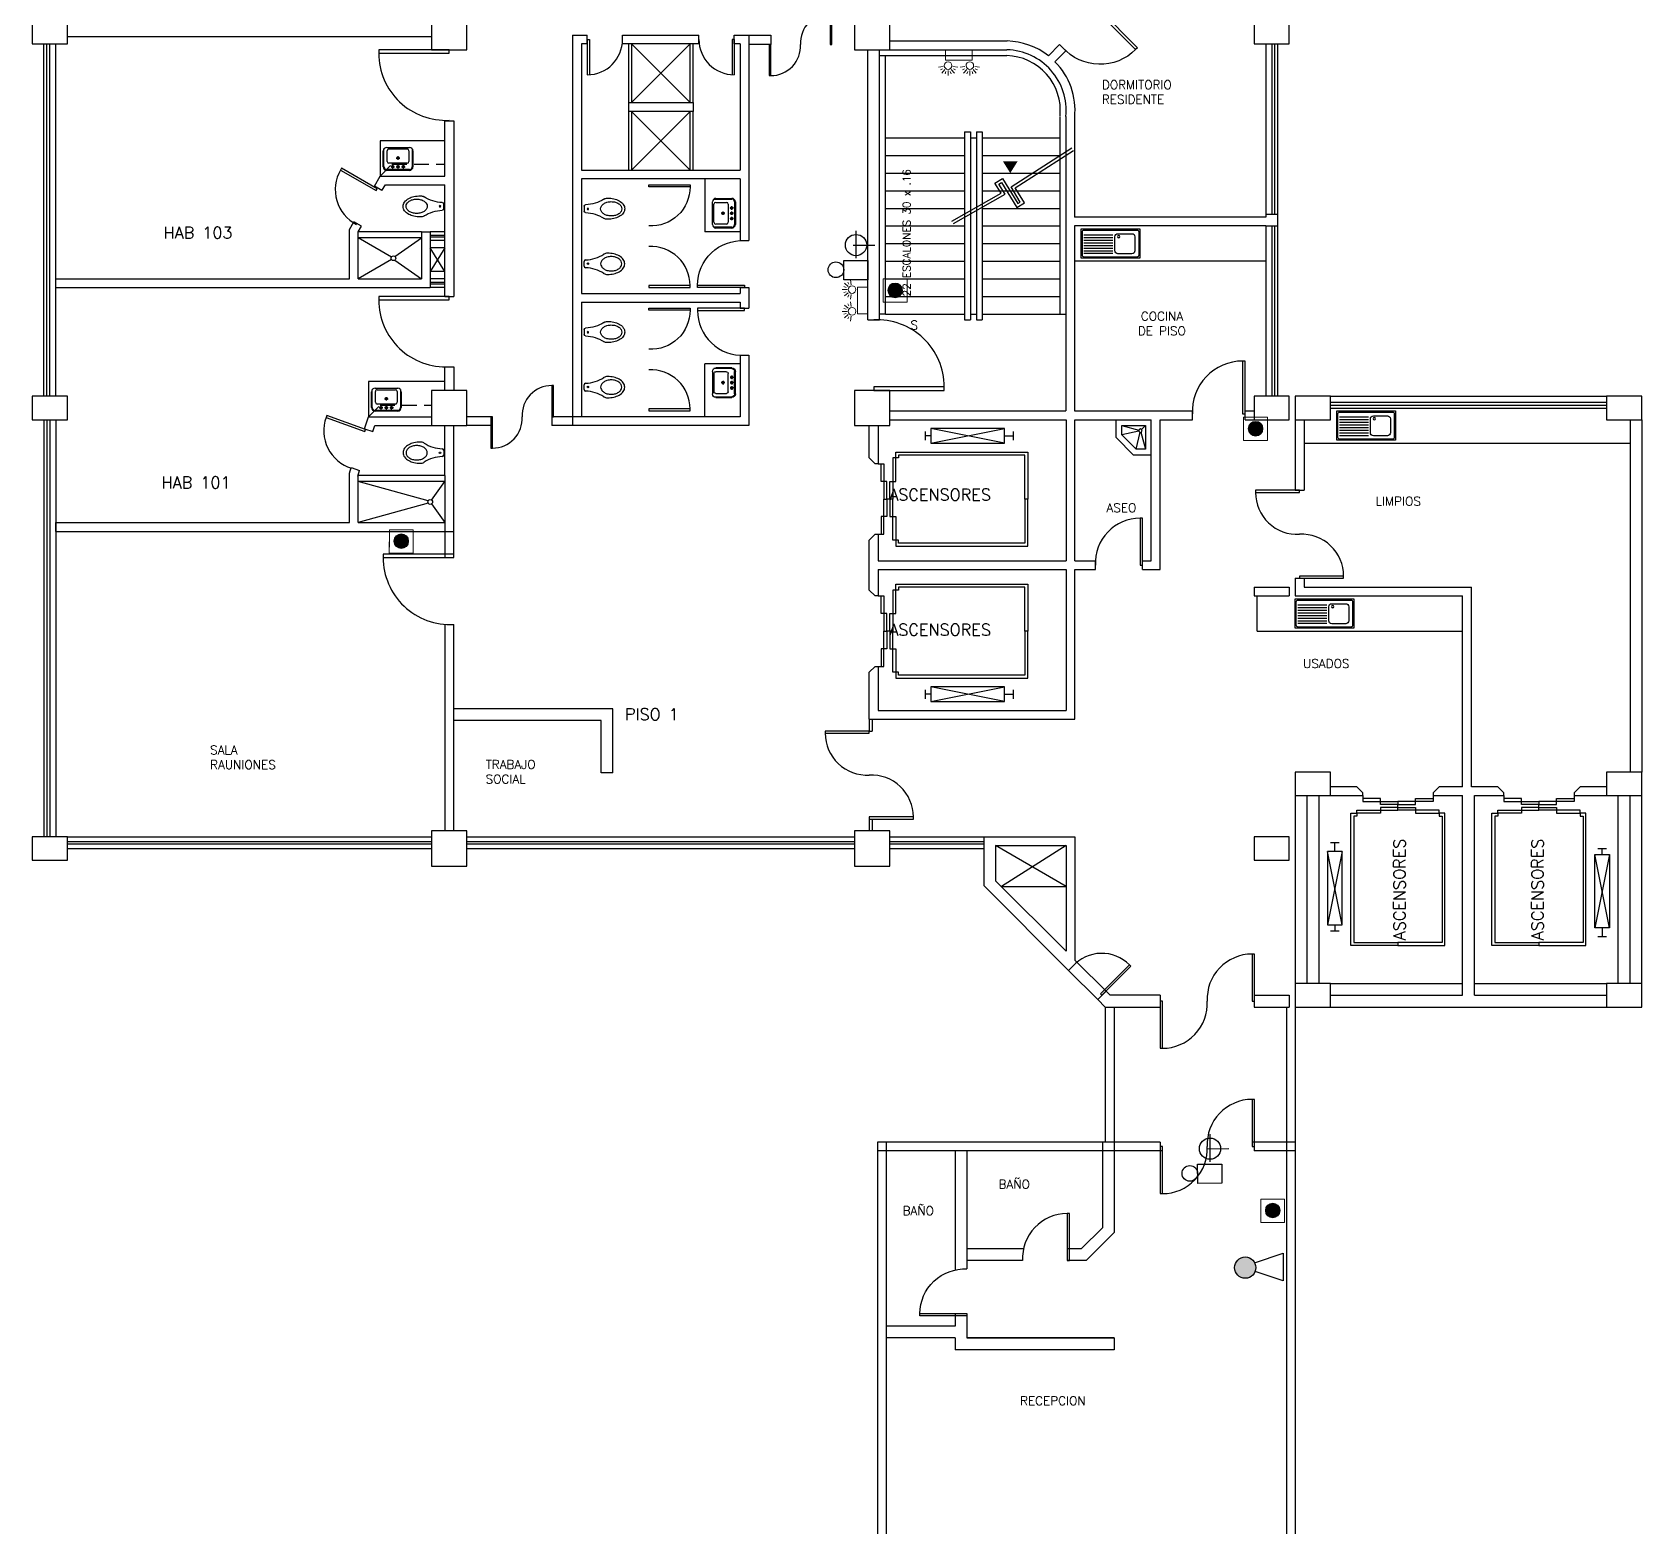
# Model space of a CAD drawing. Header units: metres. Extents: x 51 to 18146, y -212 to 18074.
# Drawn here: x 116.84 to 144.24, y 306.76 to 332.21 of the extents above; entities that cross this region are included whole.
import ezdxf

# ---------------------------------------------------------------- set-up
doc = ezdxf.new("R2010")
doc.units = ezdxf.units.M
doc.linetypes.add('HIDDEN', pattern=[0.375, 0.25, -0.125])
doc.layers.get('0').update_dxf_attribs({"color": 250})
for name, color, linetype in [('AY', 1, 'Continuous'), ('COL', 2, 'Continuous'), ('EXTINTORES', 1, 'Continuous'), ('GR', 6, 'Continuous'), ('I-LE', 1, 'Continuous'), ('MU', 1, 'Continuous'), ('NO', 250, 'Continuous'), ('PA', 7, 'Continuous'), ('PU', 1, 'Continuous'), ('ROTULADO', 7, 'Continuous'), ('SA', 1, 'Continuous'), ('TA', 3, 'Continuous'), ('VE', 5, 'Continuous')]:
    doc.layers.add(name, color=color, linetype=linetype)
for name, color, linetype, lineweight in [('I-EM', 1, 'Continuous', 0), ('L-lampara de emergencia', 1, 'Continuous', 0), ('RA Incendios', 1, 'Continuous', 5)]:
    doc.layers.add(name, color=color, linetype=linetype, lineweight=lineweight)
doc.layers.get('0').freeze()
doc.styles.add('ROMANS', font='romans', dxfattribs={"height": 0.13})

# ---------------------------------------------------------------- blocks, each defined once
blk = doc.blocks.new('A$C7ec3bbc5')
at = {"layer": 'L-lampara de emergencia'}
for p, q in [((0.00009, 0.000313), (0, 0.000328)), ((0.00008, 0.000355), (0.000041, 0.000377)), ((0.000122, 0.000368), (0.000063, 0.000438)), ((0.000141, 0.000407), (0.000126, 0.000449)), ((0.000182, 0.000389), (0.000182, 0.000481)), ((0.000222, 0.000407), (0.000237, 0.000449)), ((0.000241, 0.000368), (0.0003, 0.000438)), ((0.000273, 0.000313), (0.000363, 0.000328)), ((0.000283, 0.000355), (0.000322, 0.000377)), ((0.0005, 0.000313), (0.00041, 0.000328)), ((0.00049, 0.000355), (0.000451, 0.000377)), ((0.000531, 0.000368), (0.000473, 0.000438)), ((0.000551, 0.000407), (0.000536, 0.000449)), ((0.000591, 0.000389), (0.000591, 0.000481)), ((0.000631, 0.000407), (0.000647, 0.000449)), ((0.000651, 0.000368), (0.00071, 0.000438)), ((0.000683, 0.000313), (0.000773, 0.000328)), ((0.000693, 0.000355), (0.000731, 0.000377))]:
    blk.add_line(p, q, dxfattribs=at)
at = {"layer": 'L-lampara de emergencia', "linetype": 'Continuous'}
for p, q in [((0.000136, 0), (0.000136, 0.000192)), ((0.000136, 0.000192), (0.000636, 0.000192)), ((0.000636, 0), (0.000136, 0)), ((0.000636, 0.000192), (0.000636, 0))]:
    blk.add_line(p, q, dxfattribs=at)
at = {"layer": 'L-lampara de emergencia', "linetype": 'Continuous', "extrusion": (0, 0, -1)}
for centre, major_axis, start_param, end_param in [((0.000182, 0.000296), (0.0000505, 0.0000505), 3.926989, 10.210174), ((0.000591, 0.000296), (-0.0000505, 0.0000505), 5.497785254899894, 11.78097056207948)]:
    blk.add_ellipse(centre, major_axis=major_axis, ratio=1, start_param=start_param, end_param=end_param, dxfattribs=at)
blk = doc.blocks.new('A$Caf474d90')
at = {"layer": 'I-EM'}
h = blk.add_hatch(color=256, dxfattribs=at)
h.dxf.hatch_style = 1
h.paths.add_polyline_path([(0.000072, 0.000094, 1), (0.000303, 0.000094, 1)])
for p, q in [((0, 0.000272), (0.000284, 0.000273)), ((0, 0), (0, 0.000272))]:
    blk.add_line(p, q, dxfattribs=at)
blk.add_lwpolyline([(0, 0.000272), (0.000373, 0.000273), (0.000374, -0.000091), (0, -0.000092)], close=True, dxfattribs=at)
blk.add_circle((0.000187, 0.000094), 0.000115, dxfattribs=at)
blk = doc.blocks.new('A$C929a6598')
at = {"layer": 'I-LE'}
for p, q in [((0.000219, 0.000186), (0.000218, -0.000332)), ((0.000275, -0.000058), (-0.000135, -0.000058))]:
    blk.add_line(p, q, dxfattribs=at)
at = {"layer": 'I-LE', "lineweight": 25}
blk.add_lwpolyline([(0.000001, 0.000597), (0.000458, 0.000595), (0.000457, 0.000231), (0, 0.000232)], close=True, dxfattribs=at)
at = {"layer": 'I-LE'}
blk.add_circle((0.000606, 0.000405), 0.000148, dxfattribs=at)
at = {"layer": 'I-LE', "lineweight": 25}
blk.add_circle((0.000221, -0.00006), 0.000201, dxfattribs=at)
blk = doc.blocks.new('extintor co2')
at = {"layer": 'ROTULADO'}
h = blk.add_hatch(color=1, dxfattribs=at)
h.dxf.hatch_style = 1
h.paths.add_polyline_path([(125.163, 121.416, 1), (125.526, 121.416, 1)])
at = {"layer": 'EXTINTORES'}
blk.add_lwpolyline([(125.506, 121.5), (125.993, 121.661), (125.993, 121.192), (125.515, 121.351)], dxfattribs=at)
blk.add_circle((125.345, 121.416), 0.181, dxfattribs=at)
blk = doc.blocks.new('AS-07')
at = {"color": 0}
for p, q in [((0.446, 0.149), (-0.048, 0.149)), ((0.446, 0.104), (-0.048, 0.104)), ((0.446, 0.059), (-0.048, 0.059)), ((0.446, 0.014), (-0.048, 0.014)), ((0.446, -0.031), (-0.048, -0.031)), ((0.446, -0.076), (-0.048, -0.076)), ((0.446, -0.121), (-0.048, -0.121)), ((0.446, -0.166), (-0.048, -0.166))]:
    blk.add_line(p, q, dxfattribs=at)
blk.add_lwpolyline([(-0.507, 0.25), (-0.507, -0.25), (0.493, -0.25), (0.493, 0.25)], close=True, dxfattribs=at)
for points in [[(-0.487, 0.2), (-0.487, -0.2, 0.414214), (-0.457, -0.23), (0.443, -0.23, 0.414214), (0.473, -0.2), (0.473, 0.2, 0.414214), (0.443, 0.23), (-0.457, 0.23, 0.414214)], [(-0.421, 0.117), (-0.421, -0.123, 0.414214), (-0.371, -0.173), (-0.131, -0.173, 0.414214), (-0.081, -0.123), (-0.081, 0.117, 0.414214), (-0.131, 0.167), (-0.371, 0.167, 0.414214)]]:
    blk.add_lwpolyline(points, format="xyb", close=True, dxfattribs=at)
blk.add_circle((-0.147, 0.118), 0.02, dxfattribs=at)
blk = doc.blocks.new('-MP1')
at = {"color": 0}
for points in [[(0.475, 0.5), (0.475, 0), (0.5, 0), (0.5, 0.5), (0.475, 0.5, 0.429311), (0, 0, 3.280951)], [(-0.475, -0.5), (-0.475, 0), (-0.5, 0), (-0.5, -0.5), (-0.475, -0.5, 0.429311), (0, 0, 3.280951)]]:
    blk.add_lwpolyline(points, format="xyb", dxfattribs=at)
blk = doc.blocks.new('-COL60-')
at = {"color": 0}
blk.add_lwpolyline([(-0.3, 0.3), (-0.3, -0.3), (0.3, -0.3), (0.3, 0.3)], close=True, dxfattribs=at)
blk = doc.blocks.new('AS-01')
at = {"color": 0}
for p, q in [((-0.246, -0.098), (-0.246, 0.172)), ((-0.233, -0.135), (-0.233, 0.172)), ((-0.186, 0.232), (0.199, 0.232)), ((-0.186, 0.219), (0.199, 0.219)), ((-0.178, -0.103), (-0.178, 0.082)), ((-0.148, 0.112), (0.162, 0.112)), ((-0.053, 0.172), (-0.113, 0.172)), ((-0.083, 0.202), (-0.083, 0.142)), ((0.037, 0.172), (-0.023, 0.172)), ((0.037, 0.022), (-0.023, 0.022)), ((0.007, 0.202), (0.007, 0.142)), ((0.007, 0.052), (0.007, -0.008)), ((0.127, 0.172), (0.067, 0.172)), ((0.097, 0.202), (0.097, 0.142)), ((0.192, 0.082), (0.192, -0.103)), ((0.247, 0.172), (0.247, -0.135)), ((0.259, 0.172), (0.259, -0.098)), ((0.199, -0.158), (-0.186, -0.158)), ((0.162, -0.133), (-0.148, -0.133))]:
    blk.add_line(p, q, dxfattribs=at)
for centre in [(-0.083, 0.172), (0.007, 0.172), (0.007, 0.022), (0.097, 0.172)]:
    blk.add_circle(centre, 0.02, dxfattribs=at)
for centre, radius, start, end in [((-0.186, 0.172), 0.06, 90, 180), ((-0.186, 0.172), 0.0475, 90, 180), ((-0.148, 0.082), 0.03, 90, 180), ((0.162, 0.082), 0.03, 0, 90), ((0.199, 0.172), 0.06, 0, 90), ((0.199, 0.172), 0.0475, 0, 90), ((-0.186, -0.098), 0.06, 180, 270), ((-0.148, -0.103), 0.03, 180, 270), ((0.162, -0.103), 0.03, 270, 0), ((0.199, -0.098), 0.06, 270, 0)]:
    blk.add_arc(centre, radius, start, end, dxfattribs=at)
blk = doc.blocks.new('AS-14')
at = {"color": 0}
blk.add_line((-0.046, 0.483), (0.036, 0.483), dxfattribs=at)
for points in [[(-0.162, 0.158, 0.022879), (-0.17, 0.146, 0.128162), (-0.185, 0.088, 0.055069), (-0.173, -0.023, 0.068879), (-0.14, -0.11, 0.105724), (-0.079, -0.182, 0.165058), (-0.005, -0.207, 0.165058), (0.069, -0.182, 0.105724), (0.13, -0.11, 0.068879), (0.163, -0.023, 0.055069), (0.175, 0.088, 0.128162)], [(0.175, 0.088, 0.128162), (0.16, 0.146, 0.022879), (0.152, 0.158, 0.085166)]]:
    blk.add_lwpolyline(points, format="xyb", dxfattribs=at)
blk.add_lwpolyline([(-0.125, 0.023, 0.068446), (-0.116, -0.049, 0.080596), (-0.09, -0.105, 0.107056), (-0.047, -0.145, 0.138156), (-0.003, -0.158, 0.138156), (0.041, -0.145, 0.107056), (0.083, -0.105, 0.080596), (0.109, -0.049, 0.068446), (0.119, 0.023, 0.068446), (0.109, 0.095, 0.080596), (0.083, 0.151, 0.107056), (0.041, 0.191, 0.138156), (-0.003, 0.203, 0.138156), (-0.047, 0.191, 0.107056), (-0.09, 0.151, 0.080596), (-0.116, 0.095, 0.068446)], format="xyb", close=True, dxfattribs=at)
blk.add_circle((-0.002, 0.42), 0.0125, dxfattribs=at)
for centre, radius, start, end in [((-0.7, 0.487), 0.63, 327.6068, 357.4769), ((-0.046, 0.458), 0.025, 90, 177.4769), ((0.036, 0.458), 0.025, 2.5231, 90), ((0.69, 0.487), 0.63, 182.5231, 212.3932)]:
    blk.add_arc(centre, radius, start, end, dxfattribs=at)
blk = doc.blocks.new('P-DE')
at = {"color": 0}
blk.add_lwpolyline([(-0.05, 1), (-0.05, 0), (0, 0), (0, 1), (-0.05, 1, 0.429311), (-1, 0, 3.280951)], format="xyb", dxfattribs=at)
blk = doc.blocks.new('P-IZ')
at = {"color": 0}
blk.add_lwpolyline([(0.05, 1), (0.05, 0), (0, 0), (0, 1), (0.05, 1, -0.429311), (1, 0, -3.280951)], format="xyb", dxfattribs=at)
blk = doc.blocks.new('AS-21')
at = {"color": 0}
for p, q in [((0.3, 0.6), (0, 0.6)), ((0.6, 0.3), (0.3, 0.6)), ((0.259, 0.5), (0.1, 0.5)), ((0.1, 0.5), (0.1, 0.1)), ((0.1, 0.5), (0.177, 0.213)), ((0.192, 0.213), (0.259, 0.5)), ((0.5, 0.259), (0.259, 0.5)), ((0.1, 0.1), (0.164, 0.164)), ((0.1, 0.1), (0.5, 0.1)), ((0.5, 0.259), (0.213, 0.191)), ((0.213, 0.177), (0.5, 0.1))]:
    blk.add_line(p, q, dxfattribs=at)
for points in [[(0.6, 0), (0.6, 0.3)], [(0.5, 0.1), (0.5, 0.259)]]:
    blk.add_lwpolyline(points, dxfattribs=at)
blk.add_circle((0.185, 0.185), 0.0292, dxfattribs=at)

msp = doc.modelspace()

# ---------------------------------------------------------------- linework, layer by layer
at = {"layer": 'AY', "color": 0}
for p, q in [((126.994, 332.01), (126.994, 331.01)), ((127.044, 332.01), (127.044, 331.01)), ((128.044, 331.01), (127.044, 332.01)), ((128.044, 332.01), (127.044, 331.01)), ((128.044, 331.01), (128.044, 332.01)), ((128.094, 331.01), (128.094, 332.01)), ((126.994, 330.86), (126.994, 329.86)), ((127.044, 330.86), (127.044, 329.86)), ((128.044, 330.86), (127.044, 329.86)), ((128.044, 329.86), (127.044, 330.86)), ((128.044, 329.86), (128.044, 330.86)), ((128.094, 329.86), (128.094, 330.86)), ((123.869, 328.535), (123.619, 328.135)), ((123.869, 328.135), (123.619, 328.535)), ((123.869, 328.535), (123.619, 328.535)), ((123.869, 328.135), (123.619, 328.135)), ((132.044, 325.41), (132.044, 325.26)), ((132.144, 325.335), (132.044, 325.335)), ((133.394, 325.21), (132.144, 325.46)), ((132.144, 325.21), (133.394, 325.46)), ((133.394, 325.335), (133.544, 325.335)), ((133.544, 325.41), (133.544, 325.26)), ((131.444, 324.26), (131.394, 324.26)), ((131.444, 322.01), (131.394, 322.01)), ((132.044, 321.01), (132.044, 320.86)), ((132.144, 320.935), (132.044, 320.935)), ((132.144, 320.81), (133.394, 321.06)), ((133.394, 320.81), (132.144, 321.06)), ((133.394, 320.935), (133.544, 320.935)), ((133.544, 321.01), (133.544, 320.86)), ((138.744, 319.21), (138.744, 316.01)), ((140.094, 319.01), (140.094, 319.06)), ((142.494, 319.01), (142.494, 319.06)), ((143.844, 316.01), (143.844, 319.21)), ((138.944, 318.41), (139.094, 318.41)), ((139.019, 318.26), (139.019, 318.41)), ((134.444, 317.66), (133.244, 318.36)), ((134.444, 318.36), (133.344, 317.66)), ((139.144, 317.01), (138.894, 318.26)), ((139.144, 318.26), (138.894, 317.01)), ((143.694, 316.96), (143.444, 318.21)), ((143.694, 318.21), (143.444, 316.96)), ((143.494, 318.31), (143.644, 318.31)), ((143.569, 318.21), (143.569, 318.31)), ((133.344, 317.66), (134.444, 317.66)), ((138.944, 316.91), (139.094, 316.91)), ((139.019, 317.01), (139.019, 316.91)), ((143.494, 316.81), (143.644, 316.81)), ((143.569, 316.96), (143.569, 316.81)), ((134.982, 315.739), (134.487, 316.234)), ((135.124, 315.88), (134.629, 316.375)), ((138.944, 316.01), (141.194, 316.01)), ((141.394, 316.01), (143.644, 316.01))]:
    msp.add_line(p, q, dxfattribs=at)
at = {"layer": 'AY', "color": 15}
for points in [[(132.144, 325.46), (132.144, 325.21), (133.394, 325.21), (133.394, 325.46)], [(131.544, 324.96), (131.544, 325.06), (133.794, 325.06), (133.794, 324.26), (133.744, 324.26), (133.744, 325.01), (131.594, 325.01), (131.594, 324.96)], [(131.544, 323.56), (131.544, 323.46), (133.794, 323.46), (133.794, 324.26), (133.744, 324.26), (133.744, 323.51), (131.594, 323.51), (131.594, 323.56)], [(131.544, 322.71), (131.544, 322.81), (133.794, 322.81), (133.794, 322.01), (133.744, 322.01), (133.744, 322.76), (131.594, 322.76), (131.594, 322.71)], [(131.544, 321.31), (131.544, 321.21), (133.794, 321.21), (133.794, 322.01), (133.744, 322.01), (133.744, 321.26), (131.594, 321.26), (131.594, 321.31)], [(132.144, 321.06), (132.144, 320.81), (133.394, 320.81), (133.394, 321.06)], [(140.094, 316.66), (139.294, 316.66), (139.294, 318.91), (139.394, 318.91), (139.394, 318.86), (139.344, 318.86), (139.344, 316.71), (140.094, 316.71)], [(140.094, 316.66), (140.894, 316.66), (140.894, 318.91), (140.794, 318.91), (140.794, 318.86), (140.844, 318.86), (140.844, 316.71), (140.094, 316.71)], [(142.494, 316.66), (141.694, 316.66), (141.694, 318.91), (141.794, 318.91), (141.794, 318.86), (141.744, 318.86), (141.744, 316.71), (142.494, 316.71)], [(142.494, 316.66), (143.294, 316.66), (143.294, 318.91), (143.194, 318.91), (143.194, 318.86), (143.244, 318.86), (143.244, 316.71), (142.494, 316.71)], [(138.894, 317.01), (139.144, 317.01), (139.144, 318.26), (138.894, 318.26)], [(143.444, 318.21), (143.694, 318.21), (143.694, 316.96), (143.444, 316.96)]]:
    msp.add_lwpolyline(points, close=True, dxfattribs=at)
for points in [[(131.244, 324.86), (131.294, 324.86), (131.344, 324.86), (131.344, 324.56), (131.294, 324.56), (131.294, 324.86)], [(131.544, 324.96), (131.494, 324.96), (131.494, 324.56), (131.544, 324.56), (131.544, 324.96)], [(131.344, 324.56), (131.344, 324.26), (131.394, 324.26), (131.394, 324.56), (131.344, 324.56)], [(131.494, 324.56), (131.494, 324.26), (131.444, 324.26), (131.444, 324.56), (131.494, 324.56)], [(131.344, 323.96), (131.344, 324.26), (131.394, 324.26), (131.394, 323.96), (131.344, 323.96)], [(131.494, 323.96), (131.494, 324.26), (131.444, 324.26), (131.444, 323.96), (131.494, 323.96)], [(131.244, 323.66), (131.294, 323.66), (131.344, 323.66), (131.344, 323.96), (131.294, 323.96), (131.294, 323.66)], [(131.544, 323.56), (131.494, 323.56), (131.494, 323.96), (131.544, 323.96), (131.544, 323.56)], [(131.244, 322.61), (131.294, 322.61), (131.344, 322.61), (131.344, 322.31), (131.294, 322.31), (131.294, 322.61)], [(131.544, 322.71), (131.494, 322.71), (131.494, 322.31), (131.544, 322.31), (131.544, 322.71)], [(131.344, 322.31), (131.344, 322.01), (131.394, 322.01), (131.394, 322.31), (131.344, 322.31)], [(131.494, 322.31), (131.494, 322.01), (131.444, 322.01), (131.444, 322.31), (131.494, 322.31)], [(131.344, 321.71), (131.344, 322.01), (131.394, 322.01), (131.394, 321.71), (131.344, 321.71)], [(131.494, 321.71), (131.494, 322.01), (131.444, 322.01), (131.444, 321.71), (131.494, 321.71)], [(131.244, 321.41), (131.294, 321.41), (131.344, 321.41), (131.344, 321.71), (131.294, 321.71), (131.294, 321.41)], [(131.544, 321.31), (131.494, 321.31), (131.494, 321.71), (131.544, 321.71), (131.544, 321.31)], [(139.394, 318.91), (139.394, 318.96), (139.794, 318.96), (139.794, 318.91), (139.394, 318.91)], [(139.494, 319.21), (139.494, 319.16), (139.494, 319.11), (139.794, 319.11), (139.794, 319.16), (139.494, 319.16)], [(139.794, 319.11), (140.094, 319.11), (140.094, 319.06), (139.794, 319.06), (139.794, 319.11)], [(139.794, 318.96), (140.094, 318.96), (140.094, 319.01), (139.794, 319.01), (139.794, 318.96)], [(140.394, 319.11), (140.094, 319.11), (140.094, 319.06), (140.394, 319.06), (140.394, 319.11)], [(140.394, 318.96), (140.094, 318.96), (140.094, 319.01), (140.394, 319.01), (140.394, 318.96)], [(140.694, 319.21), (140.694, 319.16), (140.694, 319.11), (140.394, 319.11), (140.394, 319.16), (140.694, 319.16)], [(140.794, 318.91), (140.794, 318.96), (140.394, 318.96), (140.394, 318.91), (140.794, 318.91)], [(141.794, 318.91), (141.794, 318.96), (142.194, 318.96), (142.194, 318.91), (141.794, 318.91)], [(141.894, 319.21), (141.894, 319.16), (141.894, 319.11), (142.194, 319.11), (142.194, 319.16), (141.894, 319.16)], [(142.194, 319.11), (142.494, 319.11), (142.494, 319.06), (142.194, 319.06), (142.194, 319.11)], [(142.194, 318.96), (142.494, 318.96), (142.494, 319.01), (142.194, 319.01), (142.194, 318.96)], [(142.794, 319.11), (142.494, 319.11), (142.494, 319.06), (142.794, 319.06), (142.794, 319.11)], [(142.794, 318.96), (142.494, 318.96), (142.494, 319.01), (142.794, 319.01), (142.794, 318.96)], [(143.094, 319.21), (143.094, 319.16), (143.094, 319.11), (142.794, 319.11), (142.794, 319.16), (143.094, 319.16)], [(143.194, 318.91), (143.194, 318.96), (142.794, 318.96), (142.794, 318.91), (143.194, 318.91)]]:
    msp.add_lwpolyline(points, dxfattribs=at)
at = {"layer": 'COL', "color": 15}
for points in [[(116.844, 332.41), (116.844, 332.01), (117.444, 332.01), (117.444, 332.41)], [(137.644, 332.41), (137.644, 332.01), (138.244, 332.01), (138.244, 332.41)], [(116.844, 326.01), (116.844, 325.61), (117.444, 325.61), (117.444, 326.01)], [(137.644, 326.01), (137.644, 325.61), (138.244, 325.61), (138.244, 326.01)], [(138.344, 326.01), (138.344, 325.61), (138.944, 325.61), (138.944, 326.01)], [(143.644, 326.01), (143.644, 325.61), (144.244, 325.61), (144.244, 326.01)], [(138.344, 319.61), (138.344, 319.21), (138.944, 319.21), (138.944, 319.61)], [(143.644, 319.61), (143.644, 319.21), (144.244, 319.21), (144.244, 319.61)], [(116.844, 318.51), (116.844, 318.11), (117.444, 318.11), (117.444, 318.51)], [(137.644, 318.51), (137.644, 318.11), (138.244, 318.11), (138.244, 318.51)], [(138.344, 316.01), (138.344, 315.61), (138.944, 315.61), (138.944, 316.01)], [(143.644, 316.01), (143.644, 315.61), (144.244, 315.61), (144.244, 316.01)]]:
    msp.add_lwpolyline(points, close=True, dxfattribs=at)
at = {"layer": 'GR', "color": 15}
for p, q in [((131.369, 330.41), (132.717, 330.41)), ((132.817, 330.41), (132.819, 330.41)), ((132.817, 330.41), (132.917, 330.41)), ((132.894, 330.41), (132.917, 330.41)), ((133.017, 330.41), (134.344, 330.41)), ((131.369, 330.11), (132.717, 330.11)), ((133.017, 330.11), (134.344, 330.11)), ((131.369, 329.81), (132.717, 329.81)), ((133.017, 329.81), (134.344, 329.81)), ((131.369, 329.51), (132.717, 329.51)), ((133.017, 329.51), (134.344, 329.51)), ((131.369, 329.21), (132.717, 329.21)), ((133.017, 329.21), (134.344, 329.21)), ((131.369, 328.91), (132.717, 328.91)), ((133.017, 328.91), (134.344, 328.91)), ((131.369, 328.61), (132.717, 328.61)), ((133.017, 328.61), (134.344, 328.61)), ((131.369, 328.31), (132.717, 328.31)), ((133.017, 328.31), (134.344, 328.31)), ((131.369, 328.01), (132.717, 328.01)), ((133.017, 328.01), (134.344, 328.01)), ((131.369, 327.71), (132.717, 327.71)), ((133.017, 327.71), (134.344, 327.71)), ((131.369, 327.41), (132.717, 327.41)), ((132.817, 327.41), (132.917, 327.41)), ((133.017, 327.41), (134.344, 327.41))]:
    msp.add_line(p, q, dxfattribs=at)
msp.add_lwpolyline([(131.894, 327.41, 0, 0, 0), (131.894, 331.01, 0, 0, 0), (133.494, 331.01, 0, 0, 0), (133.494, 329.81, 0, 0.25, 0), (133.494, 330.01, 0.25, 0.25, 0)], format="xyseb", dxfattribs=at)
for points in [[(132.499, 328.994), (133.338, 329.469), (133.233, 329.64), (133.361, 329.718), (133.623, 329.292), (133.665, 329.318), (133.508, 329.574), (134.544, 330.238)], [(132.527, 328.951), (133.407, 329.453), (133.302, 329.623), (133.345, 329.65), (133.606, 329.223), (133.734, 329.302), (133.577, 329.557), (134.571, 330.196)]]:
    msp.add_lwpolyline(points, dxfattribs=at)
at = {"layer": 'MU', "color": 0}
for p, q in [((123.869, 330.36), (122.77, 330.36)), ((122.77, 330.36), (122.77, 329.76)), ((128.294, 329.71), (128.294, 328.81)), ((128.894, 328.81), (128.294, 328.81)), ((137.844, 328.31), (134.594, 328.31)), ((128.294, 325.66), (128.294, 326.56)), ((128.894, 326.56), (128.294, 326.56)), ((122.569, 326.26), (122.569, 325.66)), ((123.869, 326.26), (122.569, 326.26)), ((138.494, 325.21), (144.044, 325.21)), ((137.694, 322.01), (137.694, 322.61)), ((137.694, 322.01), (141.194, 322.01))]:
    msp.add_line(p, q, dxfattribs=at)
at = {"layer": 'MU', "color": 15, "linetype": 'HIDDEN'}
for points in [[(122.769, 329.76), (122.969, 329.96), (123.869, 329.96)], [(122.569, 325.66), (122.769, 325.86), (123.644, 325.86)]]:
    msp.add_lwpolyline(points, dxfattribs=at)
at = {"layer": 'NO'}
for p, q in [((129.044, 332.16), (129.419, 332.16)), ((129.419, 332.16), (129.419, 332.002)), ((129.419, 332.002), (129.044, 332.002)), ((125.69, 325.66), (125.69, 325.51)), ((126.73, 320.689), (124.019, 320.689)), ((126.73, 319.599), (126.73, 320.689)), ((126.53, 320.489), (124.019, 320.489)), ((126.53, 319.599), (126.53, 320.489)), ((126.73, 319.599), (126.53, 319.599)), ((135.112, 315.61), (135.112, 313.31)), ((135.262, 315.61), (135.262, 313.31)), ((138.194, 315.61), (138.194, 296.262)), ((138.344, 315.61), (138.344, 296.262)), ((136.044, 313.31), (131.231, 313.31)), ((131.231, 313.31), (131.231, 296.262)), ((131.381, 313.31), (131.381, 296.262)), ((135.062, 313.31), (135.062, 311.851)), ((135.262, 313.31), (135.262, 311.769)), ((136.044, 313.31), (136.044, 313.16)), ((138.344, 313.31), (137.609, 313.31)), ((137.644, 313.31), (137.644, 313.16)), ((136.084, 313.16), (131.231, 313.16)), ((132.557, 313.16), (132.557, 311.134)), ((132.757, 313.16), (132.757, 311.15)), ((138.344, 313.16), (137.644, 313.16)), ((135.062, 311.851), (134.703, 311.493)), ((135.262, 311.769), (134.786, 311.293)), ((133.719, 311.493), (132.757, 311.493)), ((133.703, 311.293), (132.757, 311.293)), ((134.703, 311.493), (134.463, 311.493)), ((134.786, 311.293), (134.463, 311.293)), ((132.557, 310.176), (131.381, 310.176)), ((132.557, 310.39), (132.557, 310.176)), ((132.757, 310.39), (132.757, 309.976)), ((132.557, 309.976), (131.381, 309.976)), ((132.557, 309.976), (132.557, 309.776)), ((132.757, 309.976), (135.262, 309.976)), ((135.262, 309.976), (132.757, 309.976)), ((135.262, 309.976), (135.262, 309.776)), ((135.262, 309.776), (132.557, 309.776))]:
    msp.add_line(p, q, dxfattribs=at)
at = {"layer": 'PA', "color": 0}
for p, q in [((117.444, 332.135), (123.644, 332.135)), ((123.644, 332.135), (123.644, 332.134)), ((126.044, 332.16), (126.044, 325.51)), ((126.044, 332.16), (126.294, 332.16)), ((126.294, 332.01), (126.294, 332.16)), ((126.894, 332.16), (128.194, 332.16)), ((126.894, 332.01), (126.894, 332.16)), ((128.194, 332.01), (128.194, 332.16)), ((128.794, 332.01), (128.794, 332.16)), ((128.794, 332.16), (129.044, 332.16)), ((129.044, 332.16), (129.044, 328.66)), ((126.194, 332.01), (126.194, 329.86)), ((126.294, 332.01), (126.194, 332.01)), ((128.194, 332.01), (126.894, 332.01)), ((128.894, 332.01), (128.794, 332.01)), ((128.894, 332.01), (128.894, 329.86)), ((131.069, 327.31), (131.069, 331.91)), ((131.269, 327.31), (131.269, 331.91)), ((131.444, 332.06), (133.44, 332.06)), ((131.444, 331.91), (133.438, 331.91)), ((134.333, 331.999), (134.142, 331.808)), ((134.439, 331.892), (134.254, 331.707)), ((134.333, 331.999), (134.439, 331.892)), ((126.994, 331.01), (126.994, 330.86)), ((126.994, 331.01), (128.094, 331.01)), ((128.094, 331.01), (128.094, 330.86)), ((128.094, 330.86), (126.994, 330.86)), ((134.44, 330.774), (134.44, 325.76)), ((134.59, 330.76), (134.59, 329.06)), ((123.869, 330.7), (123.87, 330.7)), ((123.869, 329.76), (123.869, 330.7)), ((123.87, 330.7), (124.019, 330.7)), ((124.019, 330.7), (124.019, 327.71)), ((122.669, 329.586), (122.77, 329.76)), ((122.77, 329.76), (123.869, 329.76)), ((123.869, 329.76), (123.869, 329.76)), ((126.194, 329.86), (128.894, 329.86)), ((126.194, 329.71), (126.194, 327.76)), ((128.894, 329.71), (126.194, 329.71)), ((128.894, 329.71), (128.894, 328.66)), ((122.799, 329.511), (122.669, 329.586)), ((122.799, 329.511), (122.856, 329.61)), ((122.856, 329.61), (123.869, 329.61)), ((123.869, 327.71), (123.869, 329.609)), ((137.844, 329.11), (137.844, 329.06)), ((137.844, 329.11), (138.044, 329.11)), ((138.044, 329.11), (138.044, 328.91)), ((122.244, 328.85), (122.319, 328.98)), ((122.244, 328.01), (122.244, 328.85)), ((122.449, 328.905), (122.319, 328.98)), ((122.394, 328.81), (122.449, 328.905)), ((122.394, 328.01), (122.394, 328.81)), ((123.469, 328.81), (123.469, 328.01)), ((123.469, 328.81), (123.619, 328.81)), ((123.619, 328.81), (123.619, 327.86)), ((123.869, 328.81), (123.869, 328.81)), ((137.844, 329.06), (134.59, 329.06)), ((134.59, 328.91), (134.59, 325.76)), ((137.844, 328.91), (134.59, 328.91)), ((137.844, 328.91), (138.044, 328.91)), ((128.894, 328.66), (129.044, 328.66)), ((117.244, 328.01), (122.244, 328.01)), ((117.244, 327.86), (117.244, 328.01)), ((122.394, 328.01), (123.469, 328.01)), ((123.869, 328.01), (123.869, 328.01)), ((124.019, 328.009), (124.019, 327.71)), ((117.244, 327.86), (123.619, 327.86)), ((123.869, 327.71), (123.869, 327.859)), ((123.87, 327.71), (123.869, 327.71)), ((123.869, 327.71), (124.019, 327.71)), ((124.019, 327.71), (124.019, 327.71)), ((126.194, 327.76), (128.894, 327.76)), ((128.894, 327.86), (129.044, 327.86)), ((128.894, 327.86), (128.894, 327.76)), ((129.044, 327.86), (129.044, 327.51)), ((126.194, 327.61), (128.894, 327.61)), ((126.194, 327.61), (126.194, 325.66)), ((128.894, 327.61), (128.894, 327.51)), ((128.894, 327.51), (129.044, 327.51)), ((131.069, 327.31), (131.269, 327.31)), ((128.894, 326.71), (129.044, 326.71)), ((128.894, 326.71), (128.894, 325.66)), ((129.044, 326.71), (129.044, 325.51)), ((123.869, 326.509), (123.87, 326.51)), ((123.869, 326.11), (123.869, 326.509)), ((123.869, 326.459), (123.87, 326.46)), ((123.87, 326.51), (124.019, 326.51)), ((124.019, 326.51), (124.019, 326.509)), ((124.019, 326.509), (124.019, 326.11)), ((124.019, 326.46), (124.019, 326.459)), ((123.869, 326.26), (123.869, 326.26)), ((123.869, 326.11), (123.869, 326.109)), ((122.501, 325.458), (122.569, 325.66)), ((122.569, 325.66), (123.644, 325.66)), ((124.679, 325.66), (124.244, 325.66)), ((128.894, 325.66), (125.69, 325.66)), ((131.444, 325.76), (134.44, 325.76)), ((131.444, 325.61), (134.444, 325.61)), ((134.444, 325.61), (134.444, 323.21)), ((134.59, 325.76), (136.594, 325.76)), ((134.594, 325.61), (135.894, 325.61)), ((134.594, 323.21), (134.594, 325.61)), ((135.894, 323.21), (135.894, 325.61)), ((136.044, 323.06), (136.044, 325.61)), ((136.044, 325.61), (136.594, 325.61)), ((136.594, 325.61), (136.594, 325.76)), ((137.494, 325.76), (137.644, 325.76)), ((137.494, 325.61), (137.494, 325.76)), ((137.494, 325.61), (137.644, 325.61)), ((138.344, 325.61), (138.344, 324.41)), ((138.494, 325.61), (138.494, 324.41)), ((144.044, 325.61), (144.044, 319.61)), ((144.244, 325.61), (144.244, 319.61)), ((122.501, 325.458), (122.643, 325.41)), ((122.643, 325.41), (122.676, 325.51)), ((122.676, 325.51), (123.644, 325.51)), ((123.869, 324.66), (123.869, 325.51)), ((124.019, 323.264), (124.019, 325.51)), ((124.679, 325.51), (124.244, 325.51)), ((129.044, 325.51), (125.69, 325.51)), ((131.094, 324.96), (131.094, 325.51)), ((131.244, 325.51), (131.244, 324.86)), ((122.244, 324.7), (122.276, 324.795)), ((122.244, 323.86), (122.244, 324.7)), ((122.276, 324.795), (122.418, 324.746)), ((122.386, 324.652), (122.418, 324.746)), ((131.194, 324.86), (131.094, 324.96)), ((131.244, 324.86), (131.194, 324.86)), ((122.394, 323.86), (122.394, 324.66)), ((123.869, 324.66), (123.869, 323.264)), ((138.344, 324.41), (138.494, 324.41)), ((117.244, 323.86), (122.244, 323.86)), ((117.244, 323.71), (117.244, 323.86)), ((117.244, 323.71), (124.019, 323.71)), ((122.394, 323.86), (123.869, 323.86)), ((131.244, 323.21), (134.444, 323.21)), ((131.244, 323.06), (134.444, 323.06)), ((134.444, 323.06), (134.444, 320.66)), ((134.594, 323.21), (134.944, 323.21)), ((134.594, 320.51), (134.594, 323.06)), ((134.594, 323.06), (134.944, 323.06)), ((134.944, 323.06), (134.944, 323.21)), ((135.744, 323.06), (135.744, 323.21)), ((135.744, 323.21), (135.894, 323.21)), ((135.744, 323.06), (136.044, 323.06)), ((138.344, 322.91), (138.344, 322.61)), ((138.344, 322.91), (138.494, 322.91)), ((138.494, 322.91), (138.494, 322.76)), ((137.644, 322.76), (137.644, 322.61)), ((137.644, 322.76), (138.244, 322.76)), ((137.644, 322.61), (138.244, 322.61)), ((138.244, 322.76), (138.244, 322.61)), ((138.344, 322.61), (141.194, 322.61)), ((138.494, 322.76), (141.344, 322.76)), ((141.194, 319.36), (141.194, 322.61)), ((141.344, 319.36), (141.344, 322.76)), ((123.869, 322.126), (123.869, 318.61)), ((124.019, 318.61), (124.019, 322.124)), ((131.094, 321.31), (131.194, 321.41)), ((131.194, 321.41), (131.244, 321.41)), ((131.244, 321.41), (131.244, 320.66)), ((131.094, 320.51), (131.094, 321.31)), ((131.244, 320.66), (134.444, 320.66)), ((131.094, 320.51), (134.594, 320.51)), ((139.394, 319.36), (138.944, 319.36)), ((139.494, 319.26), (139.394, 319.36)), ((139.494, 319.21), (139.494, 319.26)), ((143.194, 319.36), (143.094, 319.26)), ((143.094, 319.26), (143.094, 319.21)), ((143.644, 319.36), (143.194, 319.36)), ((138.344, 319.21), (138.344, 316.01)), ((138.544, 319.21), (138.544, 316.01)), ((138.944, 319.21), (139.494, 319.21)), ((141.194, 315.81), (141.194, 319.21)), ((141.394, 315.81), (141.394, 319.21)), ((143.094, 319.21), (143.644, 319.21)), ((144.044, 316.01), (144.044, 319.21)), ((144.244, 316.01), (144.244, 319.21)), ((133.044, 318.51), (134.594, 318.51)), ((133.044, 318.51), (133.044, 317.677)), ((134.594, 318.51), (134.594, 316.41)), ((133.244, 318.36), (134.444, 318.36)), ((133.244, 318.36), (133.244, 317.76)), ((134.444, 318.36), (134.444, 316.56)), ((134.487, 316.234), (133.044, 317.677)), ((134.444, 316.56), (133.244, 317.76)), ((134.629, 316.375), (134.487, 316.234)), ((134.629, 316.375), (134.594, 316.41)), ((135.124, 315.88), (134.982, 315.739)), ((135.112, 315.61), (134.982, 315.739)), ((135.194, 315.81), (135.124, 315.88)), ((136.044, 315.81), (135.194, 315.81)), ((136.044, 315.81), (136.044, 315.61)), ((137.644, 315.81), (137.644, 315.61)), ((137.644, 315.81), (138.244, 315.81)), ((138.244, 315.81), (138.244, 315.61)), ((138.944, 315.81), (141.194, 315.81)), ((141.394, 315.81), (143.644, 315.81)), ((135.112, 315.61), (136.044, 315.61)), ((137.644, 315.61), (138.244, 315.61)), ((138.944, 315.61), (143.644, 315.61))]:
    msp.add_line(p, q, dxfattribs=at)
at = {"layer": 'PA', "color": 15}
for points in [[(131.244, 323.06), (131.244, 322.61), (131.194, 322.61), (131.094, 322.71), (131.094, 323.56), (131.194, 323.66), (131.244, 323.66), (131.244, 323.21)], [(141.194, 319.36), (140.794, 319.36), (140.694, 319.26), (140.694, 319.21), (141.194, 319.21)], [(141.394, 319.21), (141.894, 319.21), (141.894, 319.26), (141.794, 319.36), (141.344, 319.36)]]:
    msp.add_lwpolyline(points, dxfattribs=at)
for radius, start, end in [(1.034, 354.3489, 88.6441), (1.184, 51.885, 88.6441), (1.184, 354.3489, 44.6083)]:
    msp.add_arc((133.412, 330.876), radius, start, end, dxfattribs=at)
at = {"layer": 'PU', "color": 15}
for p, q in [((126.294, 332.085), (126.294, 331.485)), ((126.294, 332.085), (126.329, 332.085)), ((126.329, 332.085), (126.329, 331.486)), ((128.759, 332.085), (128.759, 331.486)), ((128.794, 332.085), (128.759, 332.085)), ((128.794, 332.085), (128.794, 331.485))]:
    msp.add_line(p, q, dxfattribs=at)
for centre, start, end in [((126.294, 332.085), 270, 0), ((128.794, 332.085), 180, 270)]:
    msp.add_arc(centre, 0.6, start, end, dxfattribs=at)
at = {"layer": 'SA', "color": 15}
for p, q in [((123.469, 328.81), (122.394, 328.81)), ((122.96, 328.38), (122.394, 328.71)), ((123.469, 328.71), (122.394, 328.71)), ((123.018, 328.392), (123.469, 328.71)), ((122.96, 328.339), (122.394, 328.01)), ((123.018, 328.327), (123.469, 328.01)), ((123.869, 324.66), (122.394, 324.66)), ((123.585, 324.23), (122.394, 324.56)), ((123.869, 324.56), (122.394, 324.56)), ((123.643, 324.242), (123.869, 324.56)), ((123.585, 324.189), (122.394, 323.86)), ((123.643, 324.177), (123.869, 323.86))]:
    msp.add_line(p, q, dxfattribs=at)
for centre in [(122.994, 328.36), (123.619, 324.21)]:
    msp.add_circle(centre, 0.04, dxfattribs=at)
at = {"layer": 'TA', "color": 0}
for p, q in [((131.269, 331.81), (133.438, 331.81)), ((131.369, 327.41), (131.369, 331.81)), ((134.34, 330.774), (134.34, 327.41)), ((132.717, 330.51), (132.717, 327.31)), ((132.717, 330.51), (132.817, 330.51)), ((132.817, 330.51), (132.817, 327.31)), ((132.917, 330.51), (132.917, 327.31)), ((132.917, 330.51), (133.017, 330.51)), ((133.017, 330.51), (133.017, 327.31)), ((131.369, 327.41), (131.269, 327.41)), ((132.717, 327.31), (132.817, 327.31)), ((132.917, 327.31), (133.017, 327.31)), ((134.34, 327.41), (134.44, 327.41))]:
    msp.add_line(p, q, dxfattribs=at)
at = {"layer": 'TA', "color": 15}
msp.add_arc((133.412, 330.876), 0.934, 354.3489, 88.6441, dxfattribs=at)
at = {"layer": 'VE', "color": 0}
for p, q in [((117.044, 326.01), (117.044, 332.01)), ((117.094, 326.01), (117.094, 332.01)), ((117.094, 326.01), (117.094, 332.01)), ((117.144, 326.01), (117.144, 332.01)), ((117.144, 326.01), (117.144, 332.01)), ((117.244, 326.01), (117.244, 332.01)), ((117.244, 326.01), (117.244, 332.01)), ((137.844, 332.01), (137.844, 329.11)), ((137.944, 332.01), (137.944, 329.11)), ((137.994, 332.01), (137.994, 329.11)), ((138.044, 332.01), (138.044, 329.11)), ((123.869, 328.81), (123.619, 328.81)), ((137.844, 328.91), (137.844, 326.01)), ((137.944, 328.91), (137.944, 326.01)), ((137.994, 328.91), (137.994, 326.01)), ((138.044, 328.91), (138.044, 326.01)), ((123.869, 328.75), (123.619, 328.75)), ((123.869, 328.72), (123.619, 328.72)), ((123.869, 328.66), (123.619, 328.66)), ((123.869, 328.01), (123.619, 328.01)), ((123.869, 327.95), (123.619, 327.95)), ((123.869, 327.92), (123.619, 327.92)), ((123.869, 327.86), (123.619, 327.86)), ((138.944, 326.01), (143.644, 326.01)), ((138.944, 325.91), (143.644, 325.91)), ((138.944, 325.86), (143.644, 325.86)), ((138.944, 325.81), (143.644, 325.81)), ((117.044, 325.61), (117.044, 318.51)), ((117.094, 325.61), (117.094, 318.51)), ((117.144, 325.61), (117.144, 318.51)), ((117.244, 325.61), (117.244, 318.51)), ((131.094, 320.51), (131.094, 320.31)), ((131.094, 320.31), (131.144, 320.31)), ((131.144, 320.51), (131.144, 320.31)), ((131.094, 318.81), (131.094, 318.61)), ((131.094, 318.81), (131.144, 318.81)), ((131.144, 318.81), (131.144, 318.61)), ((117.444, 318.51), (123.644, 318.51)), ((117.444, 318.43), (123.644, 318.43)), ((117.444, 318.39), (123.644, 318.39)), ((124.244, 318.51), (130.844, 318.51)), ((124.244, 318.43), (130.844, 318.43)), ((124.244, 318.39), (130.844, 318.39)), ((131.444, 318.51), (133.044, 318.51)), ((131.444, 318.43), (133.044, 318.43)), ((131.444, 318.39), (133.044, 318.39)), ((117.444, 318.31), (123.644, 318.31)), ((124.244, 318.31), (130.844, 318.31)), ((131.444, 318.31), (133.044, 318.31))]:
    msp.add_line(p, q, dxfattribs=at)

# ---------------------------------------------------------------- block references
at = {"layer": 'COL', "color": 15}
for p in [(123.944, 332.21), (131.144, 332.21), (123.944, 325.81), (131.144, 325.81), (123.944, 318.31), (131.144, 318.31)]:
    msp.add_blockref('-COL60-', p, dxfattribs=at)
at = {"layer": 'I-EM', "xscale": 1087.392086507083, "yscale": 1087.392086507083, "zscale": 1087.392086507083, "rotation": 359.8464403880659}
for p in [(131.33, 327.712), (137.466, 325.356), (122.924, 323.441), (137.758, 312.044)]:
    msp.add_blockref('A$Caf474d90', p, dxfattribs=at)
at = {"layer": 'I-LE', "xscale": 899.86729381084, "yscale": 899.86729381084, "zscale": 899.86729381084}
for p, rotation in [((131.068, 328.532), 180.4529601705228), ((137.093, 313.146), 180.4529601705226)]:
    msp.add_blockref('A$C929a6598', p, dxfattribs=dict(at, rotation=rotation))
at = {"layer": 'L-lampara de emergencia', "lineweight": -3, "xscale": 906.1600720892355, "yscale": 906.1600720892355, "zscale": 906.1600720892355}
for p, rotation in [((132.97, 331.91), 180.1074756158389), ((131.07, 327.292), 90.10747561583904)]:
    msp.add_blockref('A$C7ec3bbc5', p, dxfattribs=dict(at, rotation=rotation))
at = {"layer": 'PU', "color": 0}
for name, p, xscale, yscale, zscale in [('-MP1', (129.924, 332.002), 1.064325804161984, 1.064325804161984, 1.064325804161984), ('P-DE', (137.494, 325.71), 0.9, 0.9, 0.9), ('-MP1', (125.185, 325.66), 1.064325804161984, 1.064325804161984, 1.064325804161984), ('P-IZ', (135.744, 323.135), -0.8, 0.8, 0.8), ('-MP1', (136.847, 315.71), 1.604825977144752, 1.604825977144752, 1.604825977144752), ('-MP1', (136.847, 313.235), 1.604825977144752, 1.604825977144752, 1.604825977144752), ('P-IZ', (134.503, 311.293), -0.8, 0.8, 0.8)]:
    msp.add_blockref(name, p, dxfattribs=dict(at, xscale=xscale, yscale=yscale, zscale=zscale))
for name, p, xscale, yscale, zscale, rotation in [('P-IZ', (135.023, 332.582), 0.9, 0.9, 0.9, 225), ('P-IZ', (123.944, 331.91), -1.199999999999999, 1.199999999999999, 1.199999999999999, 90), ('P-DE', (122.717, 329.543), 0.7000000000000001, 0.7000000000000001, 0.7000000000000001, 59.99999999999994), ('P-IZ', (127.344, 329.61), 0.7000000000000001, 0.7000000000000001, 0.7000000000000001, 270), ('P-IZ', (127.344, 327.86), -0.7000000000000001, 0.7000000000000001, 0.7000000000000001, 270), ('P-IZ', (128.969, 327.86), 0.8, 0.8, 0.8, 90), ('P-IZ', (123.944, 327.71), -1.199999999999999, 1.199999999999999, 1.199999999999999, 90), ('P-IZ', (127.344, 327.51), 0.7000000000000001, 0.7000000000000001, 0.7000000000000001, 270), ('P-IZ', (128.969, 327.51), -0.8, 0.8, 0.8, 90), ('P-DE', (131.169, 326.11), 1.199999999999999, 1.199999999999999, 1.199999999999999, 270), ('P-IZ', (127.344, 325.76), -0.7000000000000001, 0.7000000000000001, 0.7000000000000001, 270), ('P-DE', (122.517, 325.443), 0.7000000000000001, 0.7000000000000001, 0.7000000000000001, 69.99999999999994), ('-MP1', (138.419, 323.66), 1.5, 1.5, 1.5, 90), ('P-IZ', (124.019, 323.324), -1.199999999999999, 1.199999999999999, 1.199999999999999, 90), ('-MP1', (131.094, 319.56), 1.5, 1.5, 1.5, 90), ('P-IZ', (135.053, 315.81), -0.7000000000000001, 0.7000000000000001, 0.7000000000000001, 315), ('P-IZ', (132.757, 310.35), 0.8, 0.8, 0.8, 90)]:
    msp.add_blockref(name, p, dxfattribs=dict(at, xscale=xscale, yscale=yscale, zscale=zscale, rotation=rotation))
at = {"layer": 'RA Incendios'}
msp.add_blockref('extintor co2', (12.148, 189.757, 0), dxfattribs=at)
at = {"layer": 'SA', "color": 0}
for name, p, rotation in [('AS-01', (123.08, 330.089), 179.9999999881586), ('AS-01', (128.582, 329.134), 269.9999999881586), ('AS-14', (126.724, 328.27), 89.99999998815859), ('AS-14', (126.724, 326.17), 89.99999998815859), ('AS-01', (122.88, 325.989), 179.9999999881586), ('AS-14', (123.366, 325.045), 269.9999999881586)]:
    msp.add_blockref(name, p, dxfattribs=dict(at, rotation=rotation))
at = {"layer": 'SA', "color": 0, "xscale": -1}
for name, p, rotation in [('AS-14', (123.366, 329.248), 270.0000000118414), ('AS-14', (126.724, 329.199), 90.0000000118414), ('AS-14', (126.724, 327.099), 90.0000000118414), ('AS-01', (128.582, 326.235), 270.0000000118414)]:
    msp.add_blockref(name, p, dxfattribs=dict(at, rotation=rotation))
at = {"layer": 'SA', "color": 15, "xscale": -1}
for p in [(135.194, 328.61), (139.544, 325.51), (138.835, 322.31)]:
    msp.add_blockref('AS-07', p, dxfattribs=at)
at = {"layer": 'SA', "color": 15, "xscale": -1, "rotation": 90}
msp.add_blockref('AS-21', (135.894, 325.61), dxfattribs=at)

# ---------------------------------------------------------------- texts
at = {"layer": 'NO', "color": 0, "style": 'ROMANS'}
for s, height, p in [('DORMITORIO', 0.15, (135.054, 331.24)), ('DORMITORIO', 0.15, (135.054, 331.24)), ('RESIDENTE', 0.15, (135.053, 330.99)), ('RESIDENTE', 0.15, (135.053, 330.99)), ('HAB 103', 0.2, (119.08, 328.696)), ('COCINA', 0.15, (135.717, 327.298)), ('S', 0.15, (131.795, 327.148)), ('S', 0.15, (131.795, 327.148)), ('DE PISO', 0.15, (135.666, 327.048)), ('HAB 101', 0.2, (119.047, 324.442)), ('ASCENSORES', 0.2, (131.433, 324.235)), ('ASEO', 0.15, (135.132, 324.036)), ('LIMPIOS', 0.15, (139.713, 324.148)), ('ASCENSORES', 0.2, (131.433, 321.935)), ('USADOS', 0.15, (138.477, 321.384)), ('PISO 1', 0.2, (126.935, 320.495)), ('SALA', 0.15, (119.873, 319.912)), ('RAUNIONES', 0.15, (119.873, 319.662)), ('TRABAJO', 0.15, (124.564, 319.666)), ('SOCIAL', 0.15, (124.563, 319.416)), ('BAÑO', 0.15, (133.294, 312.518)), ('BAÑO', 0.15, (131.66, 312.067)), ('RECEPCION', 0.15, (133.66, 308.831))]:
    msp.add_text(s, height=height, dxfattribs=at).set_placement(p)
for s, height, p in [('22 ESCALONES 30 x .16', 0.13, (131.794, 327.71)), ('22 ESCALONES 30 x .16', 0.13, (131.794, 327.71)), ('ASCENSORES', 0.2, (140.219, 316.748)), ('ASCENSORES', 0.2, (142.569, 316.748))]:
    msp.add_text(s, height=height, rotation=90, dxfattribs=at).set_placement(p)

doc.saveas('drawing.dxf')
